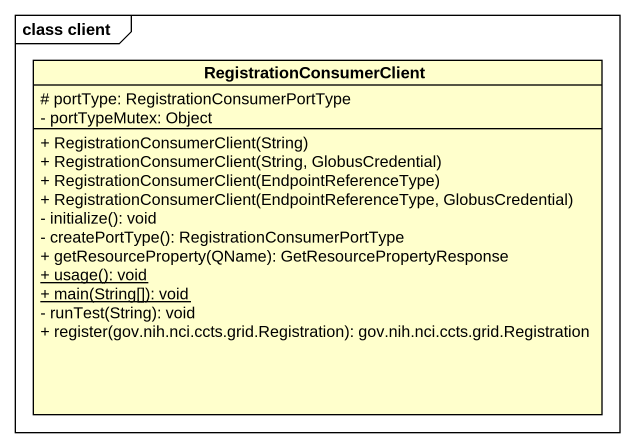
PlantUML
@startuml
mainframe class client
hide circle
hide empty members
skinparam classAttributeIconSize 0
class RegistrationConsumerClient {
  # portType: RegistrationConsumerPortType
  - portTypeMutex: Object
  + RegistrationConsumerClient(String)
  + RegistrationConsumerClient(String, GlobusCredential)
  + RegistrationConsumerClient(EndpointReferenceType)
  + RegistrationConsumerClient(EndpointReferenceType, GlobusCredential)
  - initialize(): void
  - createPortType(): RegistrationConsumerPortType
  + getResourceProperty(QName): GetResourcePropertyResponse
  {static} + usage(): void
  {static} + main(String[]): void
  - runTest(String): void
  + register(gov.nih.nci.ccts.grid.Registration): gov.nih.nci.ccts.grid.Registration
}
@enduml
